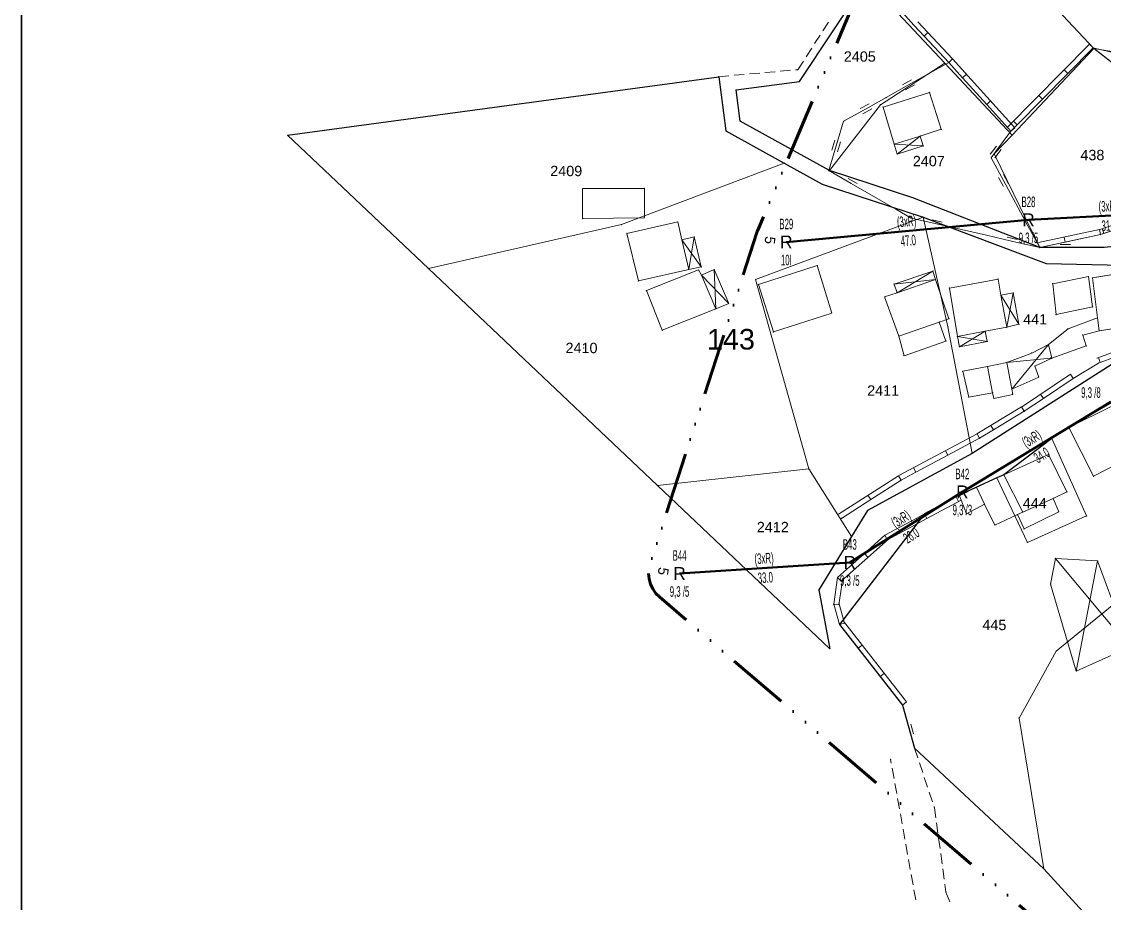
# Model space of a CAD drawing. Header units: millimetres. Extents: x 615240 to 617330, y 4151758 to 4153557.
# Drawn here: x 615240.4 to 615450.6, y 4152297.1 to 4152468.4 of the extents above; entities that cross this region are included whole.
import ezdxf
from ezdxf.enums import TextEntityAlignment as Align
from ezdxf.xclip import XClip

# ---------------------------------------------------------------- set-up
doc = ezdxf.new("R2010")
doc.units = ezdxf.units.MM
doc.header["$XCLIPFRAME"] = 2
doc.linetypes.add('ACAD_ISO14W100', pattern=[24, 12, -3, 0, -3, 0, -3, 0, -3])
for name, color, linetype, lineweight in [('02_ADA_ALN_YENI', 7, 'Continuous', 30), ('02_ADA_NO_YENI', 18, 'Continuous', 0), ('03_PARSEL_ALN_ESKI', 18, 'Continuous', 0), ('03_PARSEL_ALN_YENI', 171, 'Continuous', 0), ('03_PARSEL_NO_ESKI', 5, 'Continuous', 0), ('03_PARSEL_SNR_YENI', 5, 'Continuous', 0), ('04_YAPI_ALN_TSCLSIZ', 18, 'Continuous', 0), ('04_YAPI_SNR_TSCL', 232, 'Continuous', 0), ('04_YAPI_SNR_TSCLSZ', 77, 'Continuous', 0), ('06_DETAY_SNR_KROKI', 4, 'Continuous', 0), ('06_DETAY_SNR_PAFTA', 26, 'Continuous', 0), ('07_SNRTIP_GECERLI', 30, 'Continuous', 0), ('07_SNRTIP_SABIT', 18, 'Continuous', 0), ('DIREK_AG_MEVCUT', 3, 'Continuous', 25), ('HAT_AG_HAVAI_MEVCUT', 82, 'Continuous', 50), ('NOKTA_DETAY_YENI', 171, 'Continuous', 0), ('NOKTA_PARSEL_ESKI', 6, 'Continuous', 0), ('NOKTA_PARSEL_YENI', 30, 'Continuous', 0), ('NOKTA_YAPI_TSCL', 232, 'Continuous', 0), ('NOKTA_YAPI_TSCLSIZ', 77, 'Continuous', 0), ('TRAFO_BOLGE_TUM', 254, 'ACAD_ISO14W100', 70)]:
    doc.layers.add(name, color=color, linetype=linetype, lineweight=lineweight)
doc.layers.add('ANTET', color=7, linetype='Continuous')
doc.styles.add('Direk', font='B_CAD')
doc.styles.get("Standard").update_dxf_attribs({"font": 'Arial'})

# ---------------------------------------------------------------- blocks, each defined once
blk = doc.blocks.new('fggg')
at = {"layer": '02_ADA_ALN_YENI', "color": 252}
for points in [[(615464.52, 4152425.89, 0), (615450.56, 4152424.49, 0), (615438.07, 4152424.47, 0), (615413.46, 4152434.16, 0), (615397.28, 4152439.44, 0), (615379.93, 4152449.03, 0), (615379.11, 4152455.09, 0), (615391.42, 4152456.76, 0), (615404.48, 4152476.49, 0), (615404.99, 4152477.27, 0), (615417.56, 4152496.27, 0), (615440.88, 4152531.53, 0), (615449.98, 4152545.28, 0), (615449.49, 4152549.47, 0), (615445.9, 4152580.08, 0), (615416.71, 4152626.53, 0)], [(615452.83, 4152394.8, 0), (615443.71, 4152389.5, 0), (615440.42, 4152387.37, 0), (615431.1, 4152380.35, 0), (615429.74, 4152379.72, 0), (615422.33, 4152376.28, 0), (615415.69, 4152372.71, 0), (615399.2, 4152351.25, 0), (615411.43, 4152335.6, 0), (615413.77, 4152327.23, 0), (615438.88, 4152303.77, 0), (615467.16, 4152272.82, 0)]]:
    blk.add_polyline3d(points, dxfattribs=at)
blk.add_polyline3d([(615424.98, 4152384.48, 0), (615404.62, 4152373.38, 0), (615401.54, 4152368.36, 0), (615395.18, 4152357.96, 0), (615397.32, 4152346.53, 0), (615363.86, 4152378.24, 0), (615319.39, 4152420.4, 0), (615292.05, 4152446.31, 0), (615375.74, 4152457.67, 0), (615377.16, 4152447.14, 0), (615388.46, 4152440.9, 0), (615395.83, 4152436.82, 0), (615415.42, 4152430.41, 0), (615439.34, 4152421.35, 0), (615457.03, 4152420.97, 0), (615485.17, 4152426.64, 0), (615475.06, 4152416.98, 0), (615467.79, 4152411.78, 0), (615463.9, 4152409.32, 0), (615456.39, 4152404.57, 0), (615424.98, 4152384.48, 0)], close=True, dxfattribs=at)
at = {"layer": '03_PARSEL_ALN_ESKI', "color": 252}
for p in [(615403.53, 4152461.59), (615416.93, 4152441.28), (615448.59, 4152442.45), (615346.53, 4152439.35), (615437.53, 4152411.48), (615349.5, 4152404.97), (615408.07, 4152396.7), (615437.4, 4152374.8), (615386.64, 4152370.17), (615429.55, 4152351.15)]:
    blk.add_point(p, dxfattribs=at)
at = {"layer": '03_PARSEL_ALN_YENI', "color": 252}
for points in [[(615440.88, 4152531.53, 0), (615465.54, 4152515.16, 0), (615475.97, 4152465.5, 0), (615486.44, 4152456.85, 0), (615448.57, 4152463.15, 0), (615417.56, 4152496.27, 0), (615440.88, 4152531.53, 0)], [(615404.48, 4152476.49, 0), (615404.99, 4152477.27, 0), (615417.56, 4152496.27, 0), (615448.57, 4152463.15, 0), (615432.71, 4152446.33, 0), (615419.64, 4152460.29, 0), (615404.48, 4152476.49, 0)], [(615391.42, 4152456.76, 0), (615404.48, 4152476.49, 0), (615419.64, 4152460.29, 0), (615407.15, 4152452.23, 0), (615397.28, 4152439.44, 0), (615379.93, 4152449.03, 0), (615379.11, 4152455.09, 0), (615391.42, 4152456.76, 0)], [(615438.07, 4152424.47, 0), (615429.25, 4152442.67, 0), (615432.71, 4152446.33, 0), (615448.57, 4152463.15, 0), (615462.27, 4152452.49, 0), (615472.98, 4152436.67, 0), (615463.83, 4152431.65, 0), (615449.86, 4152426.99, 0), (615438.07, 4152424.47, 0)], [(615489.49, 4152436.33, 0), (615488.05, 4152431.59, 0), (615483.75, 4152429.48, 0), (615472.98, 4152436.67, 0), (615462.27, 4152452.49, 0), (615448.57, 4152463.15, 0), (615486.44, 4152456.85, 0), (615501.54, 4152455.16, 0), (615489.49, 4152436.33, 0)], [(615432.71, 4152446.33, 0), (615429.25, 4152442.67, 0), (615438.07, 4152424.47, 0), (615413.46, 4152434.16, 0), (615397.28, 4152439.44, 0), (615407.15, 4152452.23, 0), (615419.64, 4152460.29, 0), (615432.71, 4152446.33, 0)], [(615292.05, 4152446.31, 0), (615375.74, 4152457.67, 0), (615377.16, 4152447.14, 0), (615388.46, 4152440.9, 0), (615356.86, 4152428.94, 0), (615319.39, 4152420.4, 0), (615292.05, 4152446.31, 0)], [(615319.39, 4152420.4, 0), (615356.86, 4152428.94, 0), (615388.46, 4152440.9, 0), (615395.83, 4152436.82, 0), (615415.42, 4152430.41, 0), (615382.91, 4152418.25, 0), (615393.23, 4152381.46, 0), (615363.86, 4152378.24, 0), (615319.39, 4152420.4, 0)], [(615449.86, 4152426.99, 0), (615463.83, 4152431.65, 0), (615472.98, 4152436.67, 0), (615483.75, 4152429.48, 0), (615464.52, 4152425.89, 0), (615450.56, 4152424.49, 0), (615438.07, 4152424.47, 0), (615449.86, 4152426.99, 0)], [(615382.91, 4152418.25, 0), (615415.42, 4152430.41, 0), (615420.24, 4152409.06, 0), (615424.98, 4152384.48, 0), (615404.62, 4152373.38, 0), (615401.54, 4152368.36, 0), (615393.23, 4152381.46, 0), (615382.91, 4152418.25, 0)], [(615415.42, 4152430.41, 0), (615439.34, 4152421.35, 0), (615457.03, 4152420.97, 0), (615463.9, 4152409.32, 0), (615456.39, 4152404.57, 0), (615424.98, 4152384.48, 0), (615420.24, 4152409.06, 0), (615415.42, 4152430.41, 0)], [(615466.82, 4152366.92, 0), (615441.28, 4152346.09, 0), (615434.08, 4152333.07, 0), (615438.88, 4152303.77, 0), (615413.77, 4152327.23, 0), (615411.43, 4152335.6, 0), (615399.2, 4152351.25, 0), (615415.69, 4152372.71, 0), (615422.33, 4152376.28, 0), (615429.74, 4152379.72, 0), (615435.69, 4152367.2, 0), (615447.16, 4152372.33, 0), (615440.42, 4152387.37, 0), (615443.71, 4152389.5, 0), (615452.83, 4152394.8, 0), (615459.01, 4152383.53, 0), (615462.99, 4152375.15, 0), (615465.9, 4152369.98, 0), (615466.82, 4152366.92, 0)], [(615431.1, 4152380.35, 0), (615440.42, 4152387.37, 0), (615447.16, 4152372.33, 0), (615435.69, 4152367.2, 0), (615429.74, 4152379.72, 0), (615431.1, 4152380.35, 0)], [(615393.23, 4152381.46, 0), (615401.54, 4152368.36, 0), (615395.18, 4152357.96, 0), (615397.32, 4152346.53, 0), (615363.86, 4152378.24, 0), (615393.23, 4152381.46, 0)], [(615467.16, 4152272.82, 0), (615438.88, 4152303.77, 0), (615434.08, 4152333.07, 0), (615441.28, 4152346.09, 0), (615466.82, 4152366.92, 0), (615486.67, 4152342.17, 0), (615489.49, 4152338.75, 0), (615491.03, 4152336.86, 0), (615494.02, 4152340.02, 0), (615508.19, 4152337.74, 0), (615496.51, 4152322.32, 0), (615485.08, 4152302.92, 0), (615478.32, 4152291.8, 0), (615474.46, 4152285.3, 0), (615467.16, 4152272.82, 0)]]:
    blk.add_polyline3d(points, close=True, dxfattribs=at)
at = {"layer": '03_PARSEL_SNR_YENI', "color": 252}
for p, q in [((615450.44, 4152461.71, 0.95), (615448.44, 4152463.27, 0.95)), ((615458.33, 4152455.57, 0.95), (615450.44, 4152461.71, 0.95)), ((615463.52, 4152432.59, 0.95), (615449.55, 4152427.94, 0.95)), ((615457.19, 4152429.43, 0.95), (615450.55, 4152427.22, 0.95)), ((615449.65, 4152427.97, 0.95), (615437.86, 4152425.45, 0.95)), ((615443.02, 4152425.53, 0.95), (615442.81, 4152426.51, 0.95)), ((615449.86, 4152426.99, 0.95), (615443.02, 4152425.53, 0.95)), ((615449.86, 4152426.99, 0.95), (615449.65, 4152427.97, 0.95)), ((615450.55, 4152427.22, 0.95), (615449.86, 4152426.99, 0.95)), ((615450.55, 4152427.22, 0.95), (615450.23, 4152428.17, 0.95)), ((615443.02, 4152425.53, 0.95), (615438.07, 4152424.47, 0.95)), ((615438.07, 4152424.47, 0.95), (615443.07, 4152424.48, 0.95)), ((615442.07, 4152425.04, 0.95), (615444.07, 4152425.04, 0.95)), ((615443.07, 4152424.48, 0.95), (615450.56, 4152424.49, 0.95)), ((615450.56, 4152424.49, 0.95), (615455.53, 4152424.99, 0.95)), ((615452.83, 4152394.8, 650.71), (615443.71, 4152389.5, 647.54)), ((615443.71, 4152389.5, 647.54), (615438.43, 4152386.07, 649.07)), ((615415.69, 4152372.71, 0.95), (615421.86, 4152376.03, 0.95)), ((615421.86, 4152376.03, 0.95), (615422.33, 4152376.28, 0.95)), ((615421.86, 4152376.03, 0.95), (615422.33, 4152375.15, 0.95)), ((615416.17, 4152371.83, 0.95), (615422.8, 4152375.4, 0.95)), ((615415.69, 4152372.71, 0.95), (615416.17, 4152371.83, 0.95)), ((615402.81, 4152346.64, 0.95), (615399.2, 4152351.25, 0.95)), ((615412.21, 4152336.22, 0.95), (615399.99, 4152351.87, 0.95)), ((615402.81, 4152346.64, 0.95), (615403.6, 4152347.25, 0.95)), ((615407.12, 4152341.12, 0.95), (615402.81, 4152346.64, 0.95)), ((615407.12, 4152341.12, 0.95), (615407.9, 4152341.74, 0.95)), ((615411.43, 4152335.6, 0.95), (615407.12, 4152341.12, 0.95)), ((615411.43, 4152335.6, 0.95), (615412.21, 4152336.22, 0.95)), ((615411.43, 4152335.6, 0.95), (615412.77, 4152330.79, 0.95)), ((615413.04, 4152331.9, 0.95), (615413.58, 4152329.98, 0.95)), ((615412.77, 4152330.79, 0.95), (615413.77, 4152327.23, 0.95))]:
    blk.add_line(p, q, dxfattribs=at)
for p in [(615448.44, 4152463.27, 665.59), (615449.86, 4152426.99, 657.45), (615449.86, 4152426.99, 657.45), (615438.07, 4152424.47, 658.08), (615438.07, 4152424.47, 658.08), (615450.56, 4152424.49, 655.91), (615450.56, 4152424.49, 655.91), (615422.33, 4152376.28, 646.87), (615399.2, 4152351.25, 642.07), (615411.43, 4152335.6, 641.19), (615411.43, 4152335.6, 641.19), (615413.77, 4152327.23, 638.7)]:
    blk.add_point(p, dxfattribs=at)
at = {"layer": '04_YAPI_ALN_TSCLSIZ', "color": 252}
for points in [[(615409.82, 4152444.57, 0), (615407.66, 4152451.76, 0), (615416.69, 4152454.62, 0), (615418.96, 4152447.46, 0), (615414.87, 4152446.14, 0), (615409.82, 4152444.57, 0)], [(615349.3, 4152435.92, 0), (615361.32, 4152435.95, 0), (615361.33, 4152430.28, 0), (615349.32, 4152430.11, 0), (615349.3, 4152435.92, 0)], [(615360.17, 4152418, 0), (615357.93, 4152427.23, 0), (615367.79, 4152429.47, 0), (615368.6, 4152425.98, 0), (615369.94, 4152420.24, 0), (615360.17, 4152418, 0)], [(615375.17, 4152412.56, 0), (615364.78, 4152408.42, 0), (615361.71, 4152416.12, 0), (615371.81, 4152420.14, 0), (615372.39, 4152419.13, 0), (615375.17, 4152412.56, 0)], [(615449.27, 4152410.81, 0), (615448.3, 4152418.58, 0), (615458.16, 4152420.18, 0), (615458.97, 4152414.31, 0), (615459.29, 4152412.32, 0), (615455.92, 4152411.78, 0), (615456.29, 4152409.32, 0), (615449.63, 4152408.32, 0), (615449.27, 4152410.81, 0)], [(615418.57, 4152410.01, 0), (615410.72, 4152407.27, 0), (615407.95, 4152414.87, 0), (615410.38, 4152415.69, 0), (615417.83, 4152418.26, 0), (615420.44, 4152410.65, 0), (615418.57, 4152410.01, 0)], [(615448.33, 4152412.94, 0), (615441.26, 4152411.46, 0), (615440.62, 4152417.43, 0), (615447.52, 4152418.82, 0), (615448.33, 4152412.94, 0)], [(615418.57, 4152410.01, 0), (615419.87, 4152406.3, 0), (615411.74, 4152403.46, 0), (615410.72, 4152407.27, 0), (615418.57, 4152410.01, 0)], [(615443.59, 4152408.7, 0), (615449.27, 4152410.81, 0), (615449.63, 4152408.32, 0), (615446.44, 4152407.46, 0), (615447.1, 4152405.37, 0), (615440.41, 4152402.98, 0), (615439.8, 4152405.66, 0), (615443.59, 4152408.7, 0)], [(615427.93, 4152401.35, 0), (615428.93, 4152396.28, 0), (615424.3, 4152395.42, 0), (615423.12, 4152400.44, 0), (615427.93, 4152401.35, 0)], [(615432.84, 4152395.94, 0), (615429.17, 4152395.17, 0), (615428.93, 4152396.28, 0), (615427.93, 4152401.35, 0), (615431.7, 4152402.15, 0), (615432.69, 4152396.97, 0), (615432.84, 4152395.94, 0)], [(615453.84, 4152382.76, 0), (615448.54, 4152380.03, 0), (615443.71, 4152389.5, 0), (615452.31, 4152393.82, 0), (615456.04, 4152386.58, 0), (615452.79, 4152384.9, 0), (615453.84, 4152382.76, 0)], [(615443.34, 4152376.99, 0), (615440.71, 4152375.73, 0), (615434.77, 4152373.08, 0), (615431.1, 4152380.35, 0), (615439.75, 4152384.25, 0), (615443.34, 4152376.99, 0)], [(615429.37, 4152370.57, 0), (615427.33, 4152374.59, 0), (615425.79, 4152377.89, 0), (615431.1, 4152380.35, 0), (615434.77, 4152373.08, 0), (615433.76, 4152372.59, 0), (615429.37, 4152370.57, 0)], [(615423.89, 4152372.76, 0), (615422.47, 4152376.21, 0), (615425.79, 4152377.89, 0), (615427.33, 4152374.59, 0), (615423.89, 4152372.76, 0)], [(615434.77, 4152373.08, 0), (615440.71, 4152375.73, 0), (615441.78, 4152373.15, 0), (615435.03, 4152369.82, 0), (615433.76, 4152372.59, 0), (615434.77, 4152373.08, 0)]]:
    blk.add_polyline3d(points, close=True, dxfattribs=at)
at = {"layer": '04_YAPI_SNR_TSCL', "color": 252}
for p, q in [((615394.88, 4152420.96, 656.25), (615383.47, 4152417.31, 657.65)), ((615397.7, 4152411.75, 658.56), (615394.88, 4152420.96, 656.25)), ((615420.55, 4152416.59, 655.4), (615429.99, 4152418.36, 655.62)), ((615429.99, 4152418.36, 655.62), (615430.55, 4152415.21, 654.67)), ((615383.47, 4152417.31, 657.65), (615386.36, 4152408.07, 658.64)), ((615422.11, 4152407.17, 652.5), (615420.55, 4152416.59, 655.4)), ((615431.66, 4152408.98, 653.27), (615430.55, 4152415.21, 654.67)), ((615386.36, 4152408.07, 658.64), (615397.7, 4152411.75, 658.56)), ((615422.11, 4152407.17, 652.5), (615427.51, 4152408.21, 654.84)), ((615431.66, 4152408.98, 653.27), (615427.51, 4152408.21, 654.84))]:
    blk.add_line(p, q, dxfattribs=at)
at = {"layer": '04_YAPI_SNR_TSCLSZ', "color": 252}
for p, q in [((615416.69, 4152454.62, 656.51), (615407.66, 4152451.76, 665.5)), ((615418.96, 4152447.46, 665.45), (615416.69, 4152454.62, 656.51)), ((615407.66, 4152451.76, 665.5), (615409.82, 4152444.57, 665.04)), ((615414.87, 4152446.14, 656.75), (615418.96, 4152447.46, 665.45)), ((615414.87, 4152446.14, 656.75), (615409.82, 4152444.57, 665.04)), ((615414.87, 4152446.14, 656.75), (615410.41, 4152442.64, 663.73)), ((615415.47, 4152444.22, 664.09), (615414.87, 4152446.14, 656.75)), ((615409.82, 4152444.57, 665.04), (615410.41, 4152442.64, 663.73)), ((615409.82, 4152444.57, 665.04), (615415.47, 4152444.22, 664.09)), ((615410.41, 4152442.64, 663.73), (615415.47, 4152444.22, 664.09)), ((615361.32, 4152435.95, 661.65), (615349.3, 4152435.92, 658.32)), ((615349.3, 4152435.92, 658.32), (615349.32, 4152430.11, 660.18)), ((615361.33, 4152430.28, 661.1), (615361.32, 4152435.95, 661.65)), ((615349.32, 4152430.11, 660.18), (615361.33, 4152430.28, 661.1)), ((615367.79, 4152429.47, 661), (615357.93, 4152427.23, 661.1)), ((615368.6, 4152425.98, 657.53), (615367.79, 4152429.47, 661)), ((615357.93, 4152427.23, 661.1), (615360.17, 4152418, 658.33)), ((615371, 4152426.54, 661.18), (615368.6, 4152425.98, 657.53)), ((615369.94, 4152420.24, 661.18), (615371, 4152426.54, 661.18)), ((615372.36, 4152420.72, 661.2), (615371, 4152426.54, 661.18)), ((615368.6, 4152425.98, 657.53), (615372.36, 4152420.72, 661.2)), ((615368.6, 4152425.98, 657.53), (615369.94, 4152420.24, 661.18)), ((615360.17, 4152418, 658.33), (615369.94, 4152420.24, 661.18)), ((615371.81, 4152420.14, 657.4), (615361.71, 4152416.12, 656.35)), ((615369.94, 4152420.24, 661.18), (615372.36, 4152420.72, 661.2)), ((615371.81, 4152420.14, 657.4), (615372.39, 4152419.13, 657.45)), ((615372.39, 4152419.13, 657.45), (615374.89, 4152420.21, 658.02)), ((615374.89, 4152420.21, 658.02), (615377.68, 4152413.62, 658.18)), ((615375.17, 4152412.56, 656.1), (615374.89, 4152420.21, 658.02)), ((615458.16, 4152420.18, 653.16), (615448.3, 4152418.58, 653.73)), ((615375.17, 4152412.56, 656.1), (615372.39, 4152419.13, 657.45)), ((615372.39, 4152419.13, 657.45), (615377.68, 4152413.62, 658.18)), ((615409.81, 4152417.37, 656.67), (615417.35, 4152419.91, 655.27)), ((615417.83, 4152418.26, 655.36), (615409.81, 4152417.37, 656.67)), ((615410.38, 4152415.69, 654.05), (615417.35, 4152419.91, 655.27)), ((615410.38, 4152415.69, 654.05), (615417.83, 4152418.26, 655.36)), ((615417.35, 4152419.91, 655.27), (615417.83, 4152418.26, 655.36)), ((615417.83, 4152418.26, 655.36), (615420.44, 4152410.65, 652.8)), ((615447.52, 4152418.82, 654.27), (615440.62, 4152417.43, 653.93)), ((615448.33, 4152412.94, 656.29), (615447.52, 4152418.82, 654.27)), ((615449.27, 4152410.81, 653.46), (615448.3, 4152418.58, 653.73)), ((615361.71, 4152416.12, 656.35), (615364.78, 4152408.42, 656.11)), ((615409.81, 4152417.37, 656.67), (615410.38, 4152415.69, 654.05)), ((615440.62, 4152417.43, 653.93), (615441.26, 4152411.46, 656.29)), ((615410.38, 4152415.69, 654.05), (615407.95, 4152414.87, 656.75)), ((615407.95, 4152414.87, 656.75), (615410.72, 4152407.27, 657.1)), ((615430.55, 4152415.21, 654.67), (615432.94, 4152415.65, 654.31)), ((615430.55, 4152415.21, 654.67), (615434.04, 4152409.59, 652.96)), ((615431.66, 4152408.98, 653.27), (615432.94, 4152415.65, 654.31)), ((615432.94, 4152415.65, 654.31), (615434.04, 4152409.59, 652.96)), ((615364.78, 4152408.42, 656.11), (615375.17, 4152412.56, 656.1)), ((615377.68, 4152413.62, 658.18), (615375.17, 4152412.56, 656.1)), ((615441.26, 4152411.46, 656.29), (615448.33, 4152412.94, 656.29)), ((615418.57, 4152410.01, 652.84), (615410.72, 4152407.27, 657.1)), ((615420.44, 4152410.65, 652.8), (615418.57, 4152410.01, 652.84)), ((615419.87, 4152406.3, 653.71), (615418.57, 4152410.01, 652.84)), ((615434.04, 4152409.59, 652.96), (615431.66, 4152408.98, 653.27)), ((615449.27, 4152410.81, 653.46), (615443.59, 4152408.7, 653.07)), ((615449.63, 4152408.32, 653.53), (615449.27, 4152410.81, 653.46)), ((615427.51, 4152408.21, 654.84), (615422.49, 4152405.19, 653.31)), ((615427.51, 4152408.21, 654.84), (615427.88, 4152406.23, 651.95)), ((615439.8, 4152405.66, 652.94), (615443.59, 4152408.7, 653.07)), ((615446.44, 4152407.46, 650.69), (615449.63, 4152408.32, 653.53)), ((615447.1, 4152405.37, 650.7), (615446.44, 4152407.46, 650.69)), ((615449.63, 4152408.32, 653.53), (615456.29, 4152409.32, 654.52)), ((615410.72, 4152407.27, 657.1), (615411.74, 4152403.46, 652.46)), ((615411.74, 4152403.46, 652.46), (615419.87, 4152406.3, 653.71)), ((615422.11, 4152407.17, 652.5), (615427.88, 4152406.23, 651.95)), ((615422.49, 4152405.19, 653.31), (615422.11, 4152407.17, 652.5)), ((615427.88, 4152406.23, 651.95), (615422.49, 4152405.19, 653.31)), ((615432.69, 4152396.97, 650.38), (615439.8, 4152405.66, 652.94)), ((615439.8, 4152405.66, 652.94), (615436.54, 4152403.98, 652.81)), ((615440.41, 4152402.98, 651), (615439.8, 4152405.66, 652.94)), ((615440.41, 4152402.98, 651), (615447.1, 4152405.37, 650.7)), ((615436.54, 4152403.98, 652.81), (615431.7, 4152402.15, 652.54)), ((615427.93, 4152401.35, 651.87), (615423.12, 4152400.44, 652.54)), ((615431.7, 4152402.15, 652.54), (615427.93, 4152401.35, 651.87)), ((615427.93, 4152401.35, 651.87), (615428.93, 4152396.28, 654.51)), ((615431.66, 4152402.13, 652.27), (615440.19, 4152402.99, 651.27)), ((615432.69, 4152396.97, 650.38), (615431.7, 4152402.15, 652.54)), ((615437.13, 4152401.44, 650.92), (615440.41, 4152402.98, 651)), ((615437.89, 4152399.3, 650.75), (615437.13, 4152401.44, 650.92)), ((615423.12, 4152400.44, 652.54), (615424.3, 4152395.42, 653.52)), ((615432.69, 4152396.97, 650.38), (615437.89, 4152399.3, 650.75)), ((615432.84, 4152395.94, 652.69), (615432.69, 4152396.97, 650.38)), ((615424.3, 4152395.42, 653.52), (615428.93, 4152396.28, 654.51)), ((615428.93, 4152396.28, 654.51), (615429.17, 4152395.17, 653.52)), ((615429.17, 4152395.17, 653.52), (615432.84, 4152395.94, 652.69)), ((615452.31, 4152393.82, 647.64), (615443.71, 4152389.5, 647.54)), ((615443.71, 4152389.5, 647.54), (615448.54, 4152380.03, 647.2)), ((615439.75, 4152384.25, 646.42), (615431.1, 4152380.35, 647.58)), ((615443.34, 4152376.99, 646.33), (615439.75, 4152384.25, 646.42)), ((615448.54, 4152380.03, 647.2), (615453.84, 4152382.76, 646.42)), ((615425.79, 4152377.89, 645.32), (615431.1, 4152380.35, 647.58)), ((615431.1, 4152380.35, 647.58), (615434.77, 4152373.08, 647.43)), ((615422.47, 4152376.21, 645.33), (615425.79, 4152377.89, 645.32)), ((615423.89, 4152372.76, 645.45), (615422.47, 4152376.21, 645.33)), ((615425.79, 4152377.89, 645.32), (615427.33, 4152374.59, 645.48)), ((615440.71, 4152375.73, 646.48), (615443.34, 4152376.99, 646.33)), ((615427.33, 4152374.59, 645.48), (615423.89, 4152372.76, 645.45)), ((615429.37, 4152370.57, 645.47), (615427.33, 4152374.59, 645.48)), ((615440.71, 4152375.73, 646.48), (615434.77, 4152373.08, 647.43)), ((615441.78, 4152373.15, 647.04), (615440.71, 4152375.73, 646.48)), ((615433.76, 4152372.59, 646.94), (615429.37, 4152370.57, 645.47)), ((615434.77, 4152373.08, 647.43), (615433.76, 4152372.59, 646.94)), ((615433.76, 4152372.59, 646.94), (615435.03, 4152369.82, 646.38)), ((615435.03, 4152369.82, 646.38), (615441.78, 4152373.15, 647.04)), ((615441.13, 4152364.07, 645.38), (615440.18, 4152359.08, 643.26)), ((615449.32, 4152363.59, 645.89), (615441.13, 4152364.07, 645.38)), ((615441.13, 4152364.07, 645.38), (615455.49, 4152346.83, 642.75)), ((615445.16, 4152342.19, 641.68), (615449.32, 4152363.59, 645.89)), ((615455.49, 4152346.83, 642.75), (615449.32, 4152363.59, 645.89)), ((615440.18, 4152359.08, 643.26), (615445.16, 4152342.19, 641.68)), ((615445.16, 4152342.19, 641.68), (615455.49, 4152346.83, 642.75))]:
    blk.add_line(p, q, dxfattribs=at)
at = {"layer": '06_DETAY_SNR_KROKI', "color": 252}
for p, q in [((615413.66, 4152467.66, 0.95), (615410.31, 4152471.38, 0.95)), ((615421.14, 4152461.12, 0.95), (615414.39, 4152468.35, 0.95)), ((615415.63, 4152465.56, 0.95), (615413.66, 4152467.66, 0.95)), ((615415.63, 4152465.56, 0.95), (615416.36, 4152466.24, 0.95)), ((615420.41, 4152460.44, 0.95), (615415.63, 4152465.56, 0.95)), ((615447.73, 4152463.98, 0.95), (615431.77, 4152447.79, 0.95)), ((615448.44, 4152463.27, 0.95), (615443.53, 4152458.29, 0.95)), ((615448.44, 4152463.27, 0.95), (615447.73, 4152463.98, 0.95)), ((615448.44, 4152463.27, 0.95), (615453.31, 4152462.12, 0.95)), ((615412.59, 4152456.07, 0.95), (615420.41, 4152460.44, 0.95)), ((615420.41, 4152460.44, 0.95), (615421.14, 4152461.12, 0.95)), ((615423.09, 4152457.47, 0.95), (615420.41, 4152460.44, 0.95)), ((615433.23, 4152447.76, 0.95), (615421.15, 4152461.11, 0.95)), ((615423.09, 4152457.47, 0.95), (615423.83, 4152458.14, 0.95)), ((615443.53, 4152458.29, 0.95), (615438.61, 4152453.3, 0.95)), ((615443.53, 4152458.29, 0.95), (615442.82, 4152458.99, 0.95)), ((615408.23, 4152453.62, 0.95), (615412.59, 4152456.07, 0.95)), ((615411.44, 4152456.07, 0.95), (615413.19, 4152457.04, 0.95)), ((615411.99, 4152455.09, 0.95), (615413.74, 4152456.06, 0.95)), ((615427.79, 4152452.28, 0.95), (615423.09, 4152457.47, 0.95)), ((615404.35, 4152451.45, 0.95), (615408.23, 4152453.62, 0.95)), ((615438.61, 4152453.3, 0.95), (615437.9, 4152454.01, 0.95)), ((615403.2, 4152451.46, 0.95), (615404.94, 4152452.43, 0.95)), ((615427.79, 4152452.28, 0.95), (615428.53, 4152452.95, 0.95)), ((615432.48, 4152447.09, 0.95), (615427.79, 4152452.28, 0.95)), ((615438.61, 4152453.3, 0.95), (615433.7, 4152448.32, 0.95)), ((615399.98, 4152449.01, 0.95), (615404.35, 4152451.45, 0.95)), ((615403.75, 4152450.47, 0.95), (615405.49, 4152451.45, 0.95)), ((615398.55, 4152444.21, 0.95), (615399.98, 4152449.01, 0.95)), ((615433.7, 4152448.32, 0.95), (615432.48, 4152447.09, 0.95)), ((615432.48, 4152447.09, 0.95), (615433.23, 4152447.76, 0.95)), ((615433.7, 4152448.32, 0.95), (615432.99, 4152449.02, 0.95)), ((615397.72, 4152443.41, 0.95), (615398.3, 4152445.33, 0.95)), ((615432.48, 4152447.09, 0.95), (615429.52, 4152443.06, 0.95)), ((615397.12, 4152439.42, 0.95), (615398.55, 4152444.21, 0.95)), ((615398.8, 4152443.09, 0.95), (615399.37, 4152445.01, 0.95)), ((615429.66, 4152444.2, 0.95), (615428.47, 4152442.59, 0.95)), ((615430.57, 4152443.53, 0.95), (615429.38, 4152441.92, 0.95)), ((615429.52, 4152443.06, 0.95), (615428.66, 4152441.89, 0.95)), ((615428.66, 4152441.89, 0.95), (615431.03, 4152437.49, 0.95)), ((615397.12, 4152439.42, 0.95), (615401.45, 4152436.93, 0.95)), ((615400.87, 4152437.91, 0.95), (615402.6, 4152436.92, 0.95)), ((615401.45, 4152436.93, 0.95), (615410.12, 4152431.94, 0.95)), ((615430.06, 4152438.1, 0.95), (615431.01, 4152436.34, 0.95)), ((615431.03, 4152437.49, 0.95), (615435.79, 4152428.69, 0.95)), ((615431.05, 4152438.64, 0.95), (615432, 4152436.88, 0.95)), ((615410.12, 4152431.94, 0.95), (615413.13, 4152430.21, 0.95)), ((615413.13, 4152430.21, 0.95), (615418.01, 4152429.09, 0.95)), ((615417.16, 4152429.86, 0.95), (615419.11, 4152429.41, 0.95)), ((615418.01, 4152429.09, 0.95), (615427.75, 4152426.85, 0.95)), ((615435.79, 4152428.69, 0.95), (615438.07, 4152424.47, 0.95)), ((615427.75, 4152426.85, 0.95), (615432.62, 4152425.73, 0.95)), ((615431.78, 4152426.5, 0.95), (615433.72, 4152426.05, 0.95)), ((615432.62, 4152425.73, 0.95), (615438.07, 4152424.47, 0.95)), ((615456.05, 4152405.51, 0.95), (615449.14, 4152402.98, 0.95)), ((615456.39, 4152404.57, 0.95), (615449.82, 4152402.17, 0.95)), ((615444.6, 4152399.05, 651.04), (615449.48, 4152402.04, 650.54)), ((615449.82, 4152402.17, 0.95), (615449.48, 4152403.11, 0.95)), ((615449.82, 4152402.17, 0.95), (615449.48, 4152402.04, 0.95)), ((615444.04, 4152399.88, 0.95), (615434.51, 4152393.49, 0.95)), ((615444.6, 4152399.05, 0.95), (615438.79, 4152395.15, 0.95)), ((615444.6, 4152399.05, 0.95), (615444.04, 4152399.88, 0.95)), ((615438.79, 4152395.15, 0.95), (615435.07, 4152392.66, 0.95)), ((615438.79, 4152395.15, 0.95), (615438.23, 4152395.98, 0.95)), ((615434.55, 4152393.51, 0.95), (615425.89, 4152388.26, 0.95)), ((615435.07, 4152392.66, 0.95), (615429.08, 4152389.03, 0.95)), ((615435.07, 4152392.66, 0.95), (615434.55, 4152393.51, 0.95)), ((615429.08, 4152389.03, 0.95), (615426.4, 4152387.41, 0.95)), ((615429.08, 4152389.03, 0.95), (615428.57, 4152389.89, 0.95)), ((615425.93, 4152388.29, 0.95), (615410.69, 4152380.16, 0.95)), ((615426.4, 4152387.41, 0.95), (615420.23, 4152384.11, 0.95)), ((615426.4, 4152387.41, 0.95), (615425.93, 4152388.29, 0.95)), ((615420.23, 4152384.11, 0.95), (615419.76, 4152385, 0.95)), ((615420.23, 4152384.11, 0.95), (615414.05, 4152380.82, 0.95)), ((615410.63, 4152380.12, 0.95), (615399.02, 4152372.69, 0.95)), ((615411.17, 4152379.28, 0.95), (615410.63, 4152380.12, 0.95)), ((615414.05, 4152380.82, 0.95), (615411.17, 4152379.28, 0.95)), ((615414.05, 4152380.82, 0.95), (615413.58, 4152381.7, 0.95)), ((615411.17, 4152379.28, 0.95), (615405.27, 4152375.5, 0.95)), ((615405.27, 4152375.5, 0.95), (615404.73, 4152376.35, 0.95)), ((615405.27, 4152375.5, 0.95), (615399.56, 4152371.85, 0.95)), ((615408.03, 4152368.57, 0.95), (615414.19, 4152371.89, 0.95)), ((615408.5, 4152367.69, 0.95), (615416.17, 4152371.83, 0.95)), ((615414.19, 4152371.89, 0.95), (615415.69, 4152372.71, 0.95)), ((615414.19, 4152371.89, 0.95), (615414.66, 4152371.01, 0.95)), ((615399.5, 4152359.65, 0.95), (615408.69, 4152367.82, 0.95)), ((615404.06, 4152365.05, 0.95), (615408.03, 4152368.57, 0.95)), ((615408.03, 4152368.57, 0.95), (615408.5, 4152367.69, 0.95)), ((615398.83, 4152360.39, 0.95), (615404.06, 4152365.05, 0.95)), ((615404.06, 4152365.05, 0.95), (615404.73, 4152364.3, 0.95)), ((615398.09, 4152355.19, 0.95), (615398.83, 4152360.39, 0.95)), ((615398.83, 4152360.39, 0.95), (615399.5, 4152359.65, 0.95)), ((615399.08, 4152355.05, 0.95), (615399.82, 4152360.25, 0.95)), ((615398.09, 4152355.19, 0.95), (615399.08, 4152355.05, 0.95)), ((615399.2, 4152351.25, 0.95), (615398.09, 4152355.19, 0.95)), ((615400.16, 4152351.53, 0.95), (615399.05, 4152355.46, 0.95)), ((615399.2, 4152351.25, 0.95), (615400.16, 4152351.53, 0.95))]:
    blk.add_line(p, q, dxfattribs=at)
for p in [(615413.66, 4152467.66, 670.59), (615413.66, 4152467.66, 670.59), (615448.44, 4152463.27, 665.59), (615448.44, 4152463.27, 665.59), (615420.41, 4152460.44, 670.61), (615420.41, 4152460.44, 670.61), (615420.41, 4152460.44, 670.61), (615408.23, 4152453.62, 665.57), (615408.23, 4152453.62, 670.61), (615399.98, 4152449.01, 665.57), (615399.98, 4152449.01, 665.57), (615432.48, 4152447.09, 663.16), (615432.48, 4152447.09, 663.16), (615432.48, 4152447.09, 663.16), (615428.66, 4152441.89, 663.12), (615428.66, 4152441.89, 663.12), (615397.12, 4152439.42, 665.25), (615397.12, 4152439.42, 665.25), (615413.13, 4152430.21, 660.16), (615413.13, 4152430.21, 660.16), (615438.07, 4152424.47, 658.08), (615438.07, 4152424.47, 658.08), (615449.48, 4152402.04, 650.54), (615444.6, 4152399.05, 651.04), (615435.07, 4152392.66, 649.91), (615435.07, 4152392.66, 649.91), (615426.4, 4152387.41, 647.87), (615426.4, 4152387.41, 647.87), (615411.17, 4152379.28, 646.24), (615411.17, 4152379.28, 646.24), (615399.56, 4152371.85, 644.09), (615408.03, 4152368.57, 644.83), (615408.03, 4152368.57, 644.83), (615398.83, 4152360.39, 642.72), (615398.83, 4152360.39, 642.72), (615398.09, 4152355.19, 642.14), (615398.09, 4152355.19, 642.14), (615399.2, 4152351.25, 642.07)]:
    blk.add_point(p, dxfattribs=at)
at = {"layer": '06_DETAY_SNR_PAFTA', "color": 252}
for p, q in [((615395.96, 4152466.61, 0.95), (615397.04, 4152468.29, 0.95)), ((615394.34, 4152464.09, 0.95), (615395.42, 4152465.77, 0.95)), ((615392.72, 4152461.56, 0.95), (615393.8, 4152463.24, 0.95)), ((615391.1, 4152459.03, 0.95), (615392.18, 4152460.72, 0.95)), ((615375.74, 4152457.67, 0.95), (615377.73, 4152457.85, 0.95)), ((615378.73, 4152457.94, 0.95), (615380.72, 4152458.11, 0.95)), ((615381.72, 4152458.2, 0.95), (615383.71, 4152458.38, 0.95)), ((615384.71, 4152458.47, 0.95), (615386.7, 4152458.64, 0.95)), ((615387.69, 4152458.73, 0.95), (615389.69, 4152458.91, 0.95)), ((615390.68, 4152459, 0.95), (615391.1, 4152459.03, 0.95)), ((615413.77, 4152327.23, 0.95), (615414.4, 4152325.33, 0.95)), ((615409.26, 4152324.3, 0.95), (615409.13, 4152325.03, 0.95)), ((615409.79, 4152321.35, 0.95), (615409.44, 4152323.31, 0.95)), ((615414.72, 4152324.39, 0.95), (615415.35, 4152322.49, 0.95)), ((615415.67, 4152321.54, 0.95), (615416.3, 4152319.64, 0.95)), ((615410.32, 4152318.39, 0.95), (615409.97, 4152320.36, 0.95)), ((615410.85, 4152315.44, 0.95), (615410.49, 4152317.41, 0.95)), ((615416.62, 4152318.69, 0.95), (615417.25, 4152316.8, 0.95)), ((615417.57, 4152315.85, 0.95), (615417.63, 4152315.65, 0.95)), ((615417.63, 4152315.65, 0.95), (615417.9, 4152313.67, 0.95)), ((615411.37, 4152312.49, 0.95), (615411.02, 4152314.45, 0.95)), ((615411.9, 4152309.53, 0.95), (615411.55, 4152311.5, 0.95)), ((615418.04, 4152312.68, 0.95), (615418.31, 4152310.69, 0.95)), ((615418.45, 4152309.7, 0.95), (615418.72, 4152307.72, 0.95)), ((615412.43, 4152306.58, 0.95), (615412.08, 4152308.55, 0.95)), ((615418.85, 4152306.73, 0.95), (615419.12, 4152304.75, 0.95)), ((615412.95, 4152303.63, 0.95), (615412.6, 4152305.59, 0.95)), ((615413.48, 4152300.67, 0.95), (615413.13, 4152302.64, 0.95)), ((615419.26, 4152303.76, 0.95), (615419.53, 4152301.78, 0.95)), ((615419.66, 4152300.79, 0.95), (615419.87, 4152299.25, 0.95)), ((615414.01, 4152297.72, 0.95), (615413.66, 4152299.69, 0.95)), ((615419.87, 4152299.25, 0.95), (615420.59, 4152297.39, 0.95))]:
    blk.add_line(p, q, dxfattribs=at)
for p in [(615391.1, 4152459.03, 1), (615391.1, 4152459.03, 1), (615375.74, 4152457.67, 657.4), (615413.77, 4152327.23, 638.7), (615409.13, 4152325.03, 638.44), (615417.63, 4152315.65, 637.58), (615417.63, 4152315.65, 637.58), (615419.87, 4152299.25, 636), (615419.87, 4152299.25, 636)]:
    blk.add_point(p, dxfattribs=at)
at = {"layer": '07_SNRTIP_GECERLI', "color": 252}
for points in [[(615417.56, 4152496.27, 0), (615448.57, 4152463.15, 665.59)], [(615379.11, 4152455.09, 0), (615391.42, 4152456.76, 0), (615404.48, 4152476.49, 0), (615404.99, 4152477.27, 0)], [(615419.64, 4152460.29, 0), (615404.48, 4152476.49, 0)], [(615432.71, 4152446.33, 0), (615448.57, 4152463.15, 665.59)], [(615486.44, 4152456.85, 0), (615448.57, 4152463.15, 665.59)], [(615419.64, 4152460.29, 0), (615407.15, 4152452.23, 0), (615397.28, 4152439.44, 0)], [(615432.71, 4152446.33, 663.16), (615419.64, 4152460.29, 0)], [(615375.74, 4152457.67, 0), (615292.05, 4152446.31, 0)], [(615388.46, 4152440.9, 0), (615377.16, 4152447.14, 0), (615375.74, 4152457.67, 0)], [(615379.11, 4152455.09, 0), (615379.93, 4152449.03, 0), (615397.28, 4152439.44, 0)], [(615292.05, 4152446.31, 0), (615319.39, 4152420.4, 0)], [(615438.07, 4152424.47, 658.08), (615429.25, 4152442.67, 0), (615432.71, 4152446.33, 0)], [(615432.71, 4152446.33, 663.16), (615432.71, 4152446.33, 663.16)], [(615319.39, 4152420.4, 0), (615356.86, 4152428.94, 0), (615388.46, 4152440.9, 0)], [(615388.46, 4152440.9, 0), (615395.83, 4152436.82, 0), (615415.42, 4152430.41, 0)], [(615397.28, 4152439.44, 665.25), (615413.46, 4152434.16, 0), (615438.07, 4152424.47, 658.08)], [(615393.23, 4152381.46, 0), (615382.91, 4152418.25, 0), (615415.42, 4152430.41, 0)], [(615415.42, 4152430.41, 0), (615439.34, 4152421.35, 0), (615457.03, 4152420.97, 0)], [(615415.42, 4152430.41, 0), (615420.24, 4152409.06, 0), (615424.98, 4152384.48, 0)], [(615319.39, 4152420.4, 0), (615363.86, 4152378.24, 0)], [(615424.98, 4152384.48, 0), (615456.39, 4152404.57, 650.79)], [(615440.42, 4152387.37, 649.07), (615447.16, 4152372.33, 0)], [(615424.98, 4152384.48, 0), (615404.62, 4152373.38, 0), (615401.54, 4152368.36, 0)], [(615363.86, 4152378.24, 0), (615393.23, 4152381.46, 0)], [(615401.54, 4152368.36, 0), (615393.23, 4152381.46, 0)], [(615397.32, 4152346.53, 0), (615363.86, 4152378.24, 0)], [(615429.74, 4152379.72, 0), (615435.69, 4152367.2, 0)], [(615399.2, 4152351.25, 642.07), (615415.69, 4152372.71, 0)], [(615435.69, 4152367.2, 0), (615447.16, 4152372.33, 0)], [(615401.54, 4152368.36, 0), (615395.18, 4152357.96, 0), (615397.32, 4152346.53, 0)], [(615438.88, 4152303.77, 0), (615434.08, 4152333.07, 0), (615441.28, 4152346.09, 0), (615466.82, 4152366.92, 645.89)], [(615413.77, 4152327.23, 638.7), (615438.88, 4152303.77, 0)], [(615438.88, 4152303.77, 0), (615467.16, 4152272.82, 0)]]:
    blk.add_polyline3d(points, dxfattribs=at)
at = {"layer": '07_SNRTIP_SABIT', "color": 252}
for points in [[(615448.57, 4152463.15, 665.59), (615462.27, 4152452.49, 659.15), (615472.98, 4152436.67, 658.85)], [(615438.07, 4152424.47, 658.08), (615449.86, 4152426.99, 657.45), (615463.83, 4152431.65, 658.05), (615472.98, 4152436.67, 658.85)], [(615438.07, 4152424.47, 658.08), (615450.56, 4152424.49, 655.91), (615464.52, 4152425.89, 654.49), (615483.75, 4152429.48, 652.09)], [(615440.42, 4152387.37, 649.07), (615443.71, 4152389.5, 0), (615452.83, 4152394.8, 650.71)], [(615429.74, 4152379.72, 0), (615431.1, 4152380.35, 0), (615440.42, 4152387.37, 649.07)], [(615415.69, 4152372.71, 0), (615422.33, 4152376.28, 646.87), (615429.74, 4152379.72, 646.87)], [(615399.2, 4152351.25, 642.07), (615411.43, 4152335.6, 641.19), (615413.77, 4152327.23, 638.7)]]:
    blk.add_polyline3d(points, dxfattribs=at)
at = {"layer": 'NOKTA_DETAY_YENI', "color": 252}
for p in [(615413.66, 4152467.66, 670.59), (615448.44, 4152463.27), (615420.41, 4152460.44, 670.61), (615391.1, 4152459.03), (615408.23, 4152453.62), (615399.98, 4152449.01, 665.57), (615432.48, 4152447.09), (615428.66, 4152441.89, 663.12), (615397.12, 4152439.42), (615413.13, 4152430.21, 660.16), (615449.48, 4152402.04, 650.54), (615444.6, 4152399.05, 651.04), (615435.07, 4152392.66, 649.91), (615426.4, 4152387.41, 647.87), (615411.17, 4152379.28, 646.24), (615399.56, 4152371.85, 644.09), (615408.03, 4152368.57, 644.83), (615398.83, 4152360.39, 642.72), (615398.09, 4152355.19, 642.14), (615409.13, 4152325.03, 638.44), (615417.63, 4152315.65, 637.58), (615419.87, 4152299.25, 636)]:
    blk.add_point(p, dxfattribs=at)
at = {"layer": 'NOKTA_PARSEL_ESKI', "color": 252}
for p in [(615419.64, 4152460.29), (615375.74, 4152457.67), (615391.42, 4152456.76), (615379.11, 4152455.09), (615407.15, 4152452.23), (615379.93, 4152449.03), (615292.05, 4152446.31), (615377.16, 4152447.14), (615432.71, 4152446.33, 663.16), (615429.25, 4152442.67), (615388.46, 4152440.9), (615397.28, 4152439.44, 665.25), (615395.83, 4152436.82), (615413.46, 4152434.16), (615356.86, 4152428.94), (615415.42, 4152430.41), (615319.39, 4152420.4), (615439.34, 4152421.35), (615382.91, 4152418.25), (615420.24, 4152409.06), (615424.98, 4152384.48), (615393.23, 4152381.46), (615363.86, 4152378.24), (615404.62, 4152373.38), (615447.16, 4152372.33), (615401.54, 4152368.36), (615435.69, 4152367.2), (615395.18, 4152357.96), (615397.32, 4152346.53), (615441.28, 4152346.09), (615434.08, 4152333.07), (615438.88, 4152303.77)]:
    blk.add_point(p, dxfattribs=at)
at = {"layer": 'NOKTA_PARSEL_YENI', "color": 252}
for p in [(615448.57, 4152463.15, 665.59), (615449.86, 4152426.99, 657.45), (615438.07, 4152424.47, 658.08), (615450.56, 4152424.49, 655.91), (615443.71, 4152389.5, 647.54), (615440.42, 4152387.37, 649.07), (615431.1, 4152380.35, 647.58), (615429.74, 4152379.72), (615422.33, 4152376.28, 646.87), (615415.69, 4152372.71), (615399.2, 4152351.25, 642.07), (615411.43, 4152335.6, 641.19), (615413.77, 4152327.23, 638.7)]:
    blk.add_point(p, dxfattribs=at)
at = {"layer": 'NOKTA_YAPI_TSCL', "color": 252}
for p in [(615394.88, 4152420.96, 656.25), (615429.99, 4152418.36, 655.62), (615383.47, 4152417.31, 657.65), (615420.55, 4152416.59, 655.4), (615430.55, 4152415.21, 654.67), (615397.7, 4152411.75, 658.56), (615386.36, 4152408.07, 658.64), (615427.51, 4152408.21, 654.84), (615431.66, 4152408.98, 653.27), (615422.11, 4152407.17)]:
    blk.add_point(p, dxfattribs=at)
at = {"layer": 'NOKTA_YAPI_TSCLSIZ', "color": 252}
for p in [(615416.69, 4152454.62), (615407.66, 4152451.76, 665.5), (615418.96, 4152447.46, 665.45), (615414.87, 4152446.14), (615409.82, 4152444.57, 665.04), (615415.47, 4152444.22, 664.09), (615410.41, 4152442.64, 663.73), (615349.3, 4152435.92), (615361.32, 4152435.95, 661.65), (615349.32, 4152430.11, 660.18), (615361.33, 4152430.28, 661.1), (615367.79, 4152429.47, 661), (615357.93, 4152427.23, 661.1), (615371, 4152426.54, 661.18), (615368.6, 4152425.98), (615369.94, 4152420.24, 661.18), (615371.81, 4152420.14, 657.4), (615372.36, 4152420.72, 661.2), (615374.89, 4152420.21, 658.02), (615360.17, 4152418, 658.33), (615372.39, 4152419.13, 657.45), (615417.35, 4152419.91, 655.27), (615417.83, 4152418.26, 655.36), (615447.52, 4152418.82, 654.27), (615448.3, 4152418.58, 653.73), (615361.71, 4152416.12, 656.35), (615409.81, 4152417.37, 656.67), (615440.62, 4152417.43, 653.93), (615407.95, 4152414.87, 656.75), (615410.38, 4152415.69), (615432.94, 4152415.65, 654.31), (615375.17, 4152412.56), (615377.68, 4152413.62, 658.18), (615448.33, 4152412.94, 656.29), (615418.57, 4152410.01), (615420.44, 4152410.65), (615434.04, 4152409.59, 652.96), (615441.26, 4152411.46, 656.29), (615449.27, 4152410.81, 653.46), (615364.78, 4152408.42), (615443.59, 4152408.7, 653.07), (615446.44, 4152407.46, 650.69), (615449.63, 4152408.32, 653.53), (615410.72, 4152407.27, 657.1), (615419.87, 4152406.3, 653.71), (615427.88, 4152406.23, 651.95), (615439.8, 4152405.66, 652.94), (615447.1, 4152405.37, 650.7), (615411.74, 4152403.46, 652.46), (615422.49, 4152405.19, 653.31), (615436.54, 4152403.98, 652.81), (615427.93, 4152401.35, 651.87), (615431.7, 4152402.15, 652.54), (615437.13, 4152401.44, 650.92), (615440.19, 4152402.99), (615440.41, 4152402.98, 651), (615423.12, 4152400.44, 652.54), (615437.89, 4152399.3, 650.75), (615432.69, 4152396.97, 650.38), (615424.3, 4152395.42, 653.52), (615428.93, 4152396.28, 654.51), (615429.17, 4152395.17, 653.52), (615432.84, 4152395.94, 652.69), (615439.75, 4152384.25, 646.42), (615448.54, 4152380.03, 647.2), (615422.47, 4152376.21, 645.33), (615425.79, 4152377.89, 645.32), (615443.34, 4152376.99, 646.33), (615427.33, 4152374.59, 645.48), (615440.71, 4152375.73, 646.48), (615423.89, 4152372.76, 645.45), (615433.76, 4152372.59, 646.94), (615434.77, 4152373.08, 647.43), (615441.78, 4152373.15, 647.04), (615429.37, 4152370.57, 645.47), (615435.03, 4152369.82, 646.38), (615441.13, 4152364.07, 645.38), (615449.32, 4152363.59, 645.89), (615440.18, 4152359.08, 643.26), (615445.16, 4152342.19, 641.68)]:
    blk.add_point(p, dxfattribs=at)
at = {"layer": '02_ADA_NO_YENI', "color": 252}
blk.add_text('143', height=4, dxfattribs=at).set_placement((615373.46, 4152404.66))
at = {"layer": '03_PARSEL_NO_ESKI', "color": 252}
for s, p in [('2405', (615400.03, 4152460.59)), ('438', (615445.97, 4152441.45)), ('2407', (615413.43, 4152440.28)), ('2409', (615343.03, 4152438.35)), ('441', (615434.86, 4152409.53)), ('2410', (615346, 4152403.97)), ('2411', (615404.57, 4152395.7)), ('444', (615434.78, 4152373.8)), ('2412', (615383.14, 4152369.17)), ('445', (615426.93, 4152350.15))]:
    blk.add_text(s, height=2, dxfattribs=at).set_placement(p)

msp = doc.modelspace()

# ---------------------------------------------------------------- linework, layer by layer
msp.add_line((615240.4, 4152657.5), (615240.4, 4151757.5))
at = {"layer": 'ANTET', "flags": 128}
msp.add_lwpolyline([(615240.4, 4151757.5), (615240.4, 4152657.5), (617142.5, 4152657.5), (617142.5, 4151777.5), (615240.4, 4151757.5)], close=True, dxfattribs=at)
at = {"layer": 'HAT_AG_HAVAI_MEVCUT'}
for p, q in [((615435.89, 4152429.86), (615467.02, 4152431.44)), ((615435.89, 4152429.86), (615388.87, 4152425.55)), ((615451.91, 4152394.5), (615423.05, 4152377)), ((615401.2, 4152363.29), (615423.05, 4152377)), ((615401.2, 4152363.29), (615368.14, 4152361.15))]:
    msp.add_line(p, q, dxfattribs=at)
at = {"layer": 'TRAFO_BOLGE_TUM', "flags": 128}
msp.add_lwpolyline([(615609.21, 4152146.51), (615609.2, 4152146.5), (615364.24, 4152356.59), (615363.55, 4152357.29), (615362.95, 4152358.15), (615362.51, 4152359.1), (615362.24, 4152360.11), (615362.14, 4152361.15), (615362.24, 4152362.19), (615362.45, 4152362.98), (615362.43, 4152362.99), (615383.16, 4152427.39), (615383.24, 4152427.6), (615383.37, 4152427.88), (615383.35, 4152427.88), (615484.65, 4152667.65), (615484.98, 4152668.31), (615485.58, 4152669.17), (615486.15, 4152669.73), (615486.14, 4152669.74), (616077.97, 4153209.43), (616078.15, 4153209.6), (616079.01, 4153210.2), (616079.07, 4153210.22), (616079.06, 4153210.23), (616244.06, 4153303.22), (616244.96, 4153303.63), (616245.97, 4153303.9), (616247.01, 4153303.99), (616248.05, 4153303.9), (616248.33, 4153303.83), (616248.33, 4153303.84), (616279.31, 4153296.85), (616280.04, 4153296.64), (616280.99, 4153296.2), (616281.85, 4153295.6), (616282.59, 4153294.86), (616283.19, 4153294), (616283.6, 4153293.12), (616283.6, 4153293.12), (616602.79, 4152447.65), (616602.81, 4152447.58), (616603.08, 4152446.57), (616603.17, 4152445.53), (616603.08, 4152444.49), (616602.81, 4152443.48), (616602.37, 4152442.53), (616601.96, 4152441.95), (616601.98, 4152441.94), (616551.95, 4152374.9), (616551.74, 4152374.63), (616551.01, 4152373.9), (616551.01, 4152373.9), (616225.67, 4152099.76), (616225.66, 4152099.75), (616225.39, 4152099.56), (616225.4, 4152099.54), (616182.92, 4152067.76), (616182.33, 4152067.37), (616182.29, 4152067.35), (616182.29, 4152067.35), (616150.33, 4152049.2), (616150.27, 4152049.18), (616150.28, 4152049.17), (616075.07, 4152007.46), (616074.21, 4152007.06), (616073.2, 4152006.79), (616072.16, 4152006.7), (616071.12, 4152006.79), (616070.43, 4152006.98), (616070.43, 4152006.96), (615611.38, 4152145.31), (615611.06, 4152145.42), (615610.11, 4152145.86), (615609.25, 4152146.46), (615609.21, 4152146.51), (615609.21, 4152146.51)], dxfattribs=at)

# ---------------------------------------------------------------- block references
ref = msp.add_blockref('fggg', (0, 0))
XClip(ref).set_block_clipping_path([(615240.4021353753, 4153557.293983656), (616576.5432835864, 4153557.293983656), (616576.5432835864, 4152657.5), (617142.5, 4152657.5), (617142.5, 4151777.5), (615240.4021353753, 4151757.5), (615240.4021353753, 4152657.5)])

# ---------------------------------------------------------------- texts
at = {"layer": 'DIREK_AG_MEVCUT', "width": 0.53}
for s, p in [('B28', (615435.89, 4152433.36)), ('B29', (615388.87, 4152429.05)), ('9,3 /5', (615435.89, 4152426.36)), ('10I', (615388.87, 4152422.05)), ('9,3 /8', (615448.02, 4152396.31)), ('B42', (615423.05, 4152380.5)), ('9,3 /3', (615423.05, 4152373.5)), ('B43', (615401.2, 4152366.79)), ('B44', (615368.14, 4152364.65)), ('9,3 /5', (615401.2, 4152359.79)), ('9,3 /5', (615368.14, 4152357.65))]:
    msp.add_text(s, height=2.05, dxfattribs=at).set_placement(p, align=Align.MIDDLE_CENTER)
at = {"layer": 'DIREK_AG_MEVCUT', "style": 'Direk'}
for p in [(615435.89, 4152429.86), (615388.87, 4152425.55), (615423.05, 4152377), (615401.2, 4152363.29), (615368.14, 4152361.15)]:
    msp.add_text('R', height=2.5, dxfattribs=at).set_placement(p, align=Align.MIDDLE_CENTER)
at = {"layer": 'DIREK_AG_MEVCUT', "color": 32, "style": 'Direk'}
for rotation, p in [(263.2024, (615385.71, 4152425.89)), (261.6734, (615364.99, 4152361.57))]:
    msp.add_text('5', height=2, rotation=rotation, dxfattribs=at).set_placement(p, align=Align.MIDDLE_CENTER)
at = {"layer": 'HAT_AG_HAVAI_MEVCUT', "lineweight": 30, "width": 0.53}
for rotation, p in [(2.8928, (615451.41, 4152431.5, 307733.51)), (365.2445, (615412.3, 4152428.55, 307694.44)), (391.214, (615437.04, 4152386.48, 307711.52)), (32.1097, (615411.67, 4152370.87, 307711.52)), (363.7155, (615384.62, 4152363.07, 307684.07))]:
    msp.add_text('(3xR)', height=2.05, rotation=rotation, dxfattribs=at).set_placement(p, align=Align.CENTER)
for s, rotation, p in [('31.0', 2.8928, (615451.5, 4152429.8, 307733.51)), ('47.0', 365.2445, (615412.46, 4152426.86, 307694.44)), ('34.0', 391.214, (615437.92, 4152385.02, 307711.52)), ('26.0', 32.1097, (615412.58, 4152369.43, 307711.52)), ('33.0', 363.7155, (615384.73, 4152361.37, 307684.07))]:
    msp.add_text(s, height=2.05, rotation=rotation, dxfattribs=at).set_placement(p, align=Align.TOP_CENTER)

doc.saveas('drawing.dxf')
